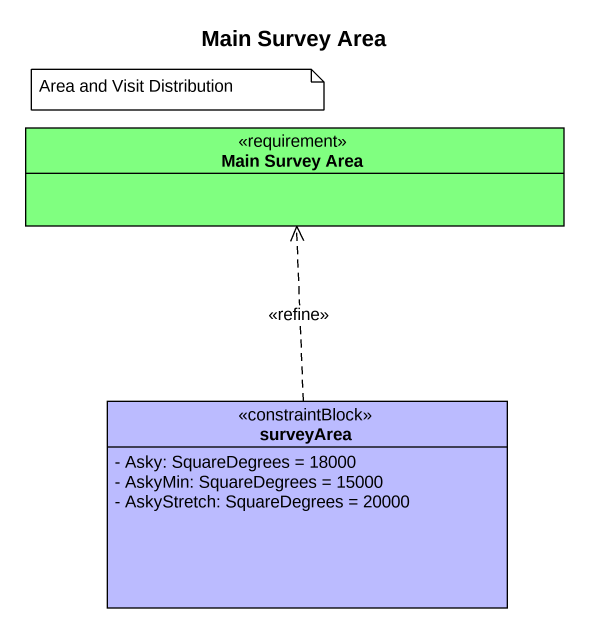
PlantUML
@startuml
title Main Survey Area
hide circle
hide empty members
skinparam classAttributeIconSize 0
class "Main Survey Area" as Main_Survey_Area <<requirement>> #80FF80
class surveyArea <<constraintBlock>> #BBBBFF {
  - Asky: SquareDegrees = 18000
  - AskyMin: SquareDegrees = 15000
  - AskyStretch: SquareDegrees = 20000
}
surveyArea .up.> Main_Survey_Area : <<refine>>
note as N1
  Area and Visit Distribution
end note
@enduml
